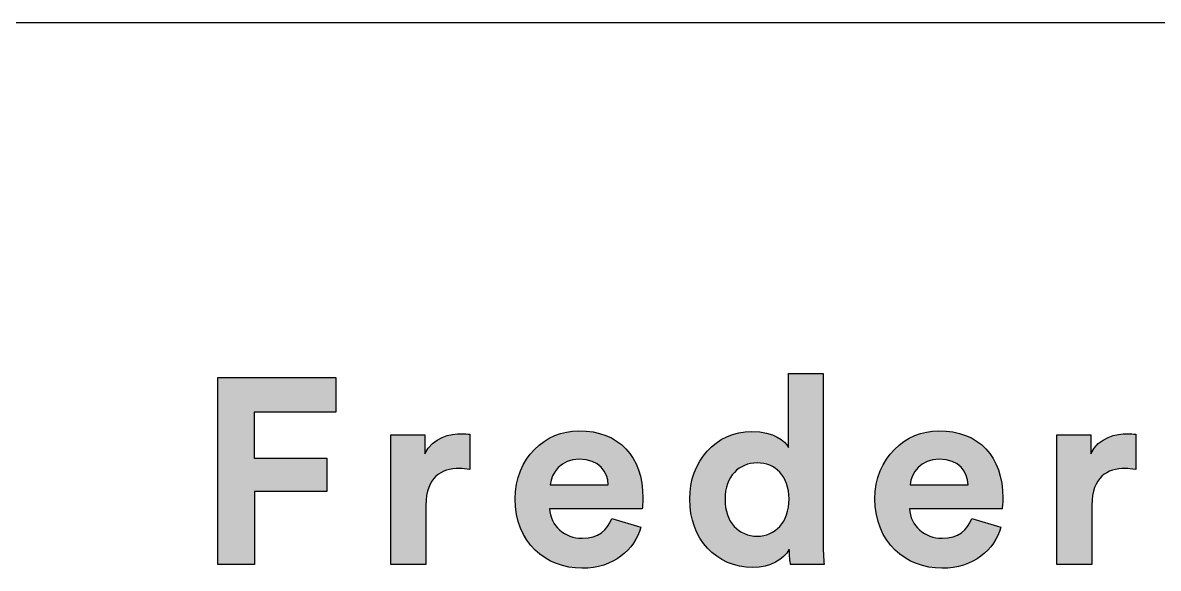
# Model space of a CAD drawing. Header units: millimetres. Extents: x 0 to 2575, y 0 to 3642.
# Drawn here: x 2131 to 2355.5, y 243.6 to 351.4 of the extents above; entities that cross this region are included whole.
import ezdxf

# ---------------------------------------------------------------- set-up
doc = ezdxf.new("R2010")
doc.units = ezdxf.units.MM
doc.layers.add('4513 Delphi Corner module 85 x 85 cm', color=7, linetype='Continuous', true_color=0x000000)

msp = doc.modelspace()

# ---------------------------------------------------------------- hatches: boundary and pattern name
at = {"layer": '4513 Delphi Corner module 85 x 85 cm'}
for points in [[(2169.58, 244.35), (2169.58, 281.28), (2192.92, 281.28), (2192.92, 274.45), (2176.77, 274.45), (2176.77, 265.34), (2191.15, 265.34), (2191.15, 258.72), (2176.82, 258.72), (2176.82, 244.35)], [(2219.43, 263.1), (2219.15, 263.15), (2218.87, 263.2), (2218.6, 263.23), (2218.33, 263.26), (2218.08, 263.28), (2217.83, 263.3), (2217.59, 263.31), (2217.35, 263.31), (2217.02, 263.3), (2216.69, 263.29), (2216.37, 263.26), (2216.21, 263.24), (2216.05, 263.22), (2215.89, 263.2), (2215.73, 263.17), (2215.58, 263.15), (2215.43, 263.11), (2215.27, 263.08), (2215.12, 263.04), (2214.97, 263), (2214.82, 262.95), (2214.68, 262.9), (2214.53, 262.85), (2214.39, 262.8), (2214.25, 262.74), (2214.11, 262.68), (2213.97, 262.61), (2213.83, 262.55), (2213.7, 262.47), (2213.57, 262.4), (2213.44, 262.32), (2213.31, 262.23), (2213.19, 262.15), (2213.07, 262.06), (2212.95, 261.96), (2212.83, 261.86), (2212.72, 261.76), (2212.6, 261.65), (2212.49, 261.54), (2212.39, 261.42), (2212.28, 261.31), (2212.18, 261.18), (2212.08, 261.05), (2211.99, 260.92), (2211.9, 260.78), (2211.81, 260.64), (2211.72, 260.5), (2211.64, 260.35), (2211.56, 260.19), (2211.48, 260.03), (2211.41, 259.87), (2211.34, 259.7), (2211.27, 259.53), (2211.21, 259.35), (2211.15, 259.17), (2211.1, 258.98), (2211.04, 258.79), (2211, 258.59), (2210.95, 258.39), (2210.91, 258.18), (2210.88, 257.96), (2210.84, 257.75), (2210.82, 257.52), (2210.79, 257.29), (2210.77, 257.06), (2210.76, 256.82), (2210.75, 256.57), (2210.74, 256.32), (2210.74, 256.07), (2210.74, 244.35), (2203.81, 244.35), (2203.81, 269.97), (2210.53, 269.97), (2210.53, 266.17), (2210.6, 266.33), (2210.68, 266.48), (2210.76, 266.63), (2210.84, 266.77), (2210.93, 266.92), (2211.02, 267.05), (2211.11, 267.19), (2211.2, 267.32), (2211.29, 267.44), (2211.39, 267.56), (2211.49, 267.68), (2211.59, 267.8), (2211.7, 267.91), (2211.8, 268.02), (2211.91, 268.13), (2212.02, 268.23), (2212.13, 268.33), (2212.24, 268.42), (2212.35, 268.51), (2212.47, 268.6), (2212.59, 268.69), (2212.7, 268.77), (2212.82, 268.85), (2212.94, 268.93), (2213.07, 269), (2213.19, 269.07), (2213.31, 269.14), (2213.44, 269.21), (2213.56, 269.27), (2213.69, 269.33), (2213.81, 269.39), (2213.94, 269.45), (2214.19, 269.55), (2214.45, 269.64), (2214.71, 269.73), (2214.96, 269.81), (2215.22, 269.87), (2215.47, 269.93), (2215.73, 269.99), (2215.98, 270.03), (2216.22, 270.07), (2216.47, 270.1), (2216.71, 270.13), (2216.94, 270.15), (2217.17, 270.16), (2217.39, 270.17), (2217.61, 270.18), (2217.82, 270.18), (2218.03, 270.18), (2218.24, 270.17), (2218.65, 270.15), (2219.43, 270.08)], [(2351.07, 263.1), (2350.78, 263.15), (2350.51, 263.2), (2350.24, 263.23), (2349.97, 263.26), (2349.72, 263.28), (2349.47, 263.3), (2349.23, 263.31), (2348.99, 263.31), (2348.66, 263.3), (2348.33, 263.29), (2348.01, 263.26), (2347.85, 263.24), (2347.69, 263.22), (2347.53, 263.2), (2347.37, 263.17), (2347.22, 263.15), (2347.06, 263.11), (2346.91, 263.08), (2346.76, 263.04), (2346.61, 263), (2346.46, 262.95), (2346.32, 262.9), (2346.17, 262.85), (2346.03, 262.8), (2345.89, 262.74), (2345.75, 262.68), (2345.61, 262.61), (2345.47, 262.55), (2345.34, 262.47), (2345.21, 262.4), (2345.08, 262.32), (2344.95, 262.23), (2344.83, 262.15), (2344.71, 262.06), (2344.59, 261.96), (2344.47, 261.86), (2344.35, 261.76), (2344.24, 261.65), (2344.13, 261.54), (2344.03, 261.42), (2343.92, 261.31), (2343.82, 261.18), (2343.72, 261.05), (2343.63, 260.92), (2343.53, 260.78), (2343.45, 260.64), (2343.36, 260.5), (2343.28, 260.35), (2343.2, 260.19), (2343.12, 260.03), (2343.05, 259.87), (2342.98, 259.7), (2342.91, 259.53), (2342.85, 259.35), (2342.79, 259.17), (2342.73, 258.98), (2342.68, 258.79), (2342.63, 258.59), (2342.59, 258.39), (2342.55, 258.18), (2342.51, 257.96), (2342.48, 257.75), (2342.45, 257.52), (2342.43, 257.29), (2342.41, 257.06), (2342.4, 256.82), (2342.38, 256.57), (2342.38, 256.32), (2342.38, 256.07), (2342.38, 244.35), (2335.45, 244.35), (2335.45, 269.97), (2342.17, 269.97), (2342.17, 266.17), (2342.24, 266.33), (2342.32, 266.48), (2342.4, 266.63), (2342.48, 266.77), (2342.57, 266.92), (2342.66, 267.05), (2342.75, 267.19), (2342.84, 267.32), (2342.93, 267.44), (2343.03, 267.56), (2343.13, 267.68), (2343.23, 267.8), (2343.34, 267.91), (2343.44, 268.02), (2343.55, 268.13), (2343.66, 268.23), (2343.77, 268.33), (2343.88, 268.42), (2343.99, 268.51), (2344.11, 268.6), (2344.23, 268.69), (2344.34, 268.77), (2344.46, 268.85), (2344.58, 268.93), (2344.7, 269), (2344.83, 269.07), (2344.95, 269.14), (2345.07, 269.21), (2345.2, 269.27), (2345.33, 269.33), (2345.45, 269.39), (2345.58, 269.45), (2345.83, 269.55), (2346.09, 269.64), (2346.35, 269.73), (2346.6, 269.81), (2346.86, 269.87), (2347.11, 269.93), (2347.37, 269.99), (2347.62, 270.03), (2347.86, 270.07), (2348.11, 270.1), (2348.35, 270.13), (2348.58, 270.15), (2348.81, 270.16), (2349.03, 270.17), (2349.25, 270.18), (2349.46, 270.18), (2349.67, 270.18), (2349.88, 270.17), (2350.29, 270.15), (2351.07, 270.08)]]:
    msp.add_hatch(color=256, dxfattribs=at).paths.add_polyline_path(points, flags=0)
h = msp.add_hatch(color=256, dxfattribs=at)
h.paths.add_polyline_path([(2289.24, 248.98), (2289.26, 247.68), (2289.3, 246.41), (2289.37, 245.27), (2289.45, 244.35), (2282.83, 244.35), (2282.79, 244.58), (2282.75, 244.86), (2282.7, 245.2), (2282.66, 245.58), (2282.63, 245.99), (2282.6, 246.42), (2282.58, 246.87), (2282.57, 247.32), (2282.52, 247.22), (2282.46, 247.13), (2282.4, 247.04), (2282.34, 246.94), (2282.28, 246.85), (2282.21, 246.76), (2282.14, 246.67), (2282.07, 246.58), (2282, 246.49), (2281.93, 246.4), (2281.85, 246.32), (2281.78, 246.23), (2281.7, 246.15), (2281.62, 246.06), (2281.53, 245.98), (2281.45, 245.9), (2281.36, 245.82), (2281.27, 245.74), (2281.09, 245.58), (2280.9, 245.43), (2280.7, 245.29), (2280.49, 245.15), (2280.28, 245.01), (2280.06, 244.88), (2279.84, 244.76), (2279.6, 244.64), (2279.36, 244.53), (2279.12, 244.42), (2278.87, 244.33), (2278.61, 244.23), (2278.34, 244.15), (2278.07, 244.07), (2277.79, 244), (2277.51, 243.94), (2277.22, 243.88), (2276.93, 243.83), (2276.63, 243.8), (2276.33, 243.76), (2276.02, 243.74), (2275.7, 243.73), (2275.38, 243.72), (2275.04, 243.73), (2274.7, 243.74), (2274.37, 243.76), (2274.04, 243.79), (2273.71, 243.83), (2273.39, 243.87), (2273.07, 243.92), (2272.75, 243.99), (2272.44, 244.05), (2272.13, 244.13), (2271.82, 244.21), (2271.52, 244.3), (2271.22, 244.4), (2270.93, 244.51), (2270.64, 244.62), (2270.35, 244.74), (2270.07, 244.87), (2269.79, 245), (2269.52, 245.14), (2269.25, 245.29), (2268.99, 245.44), (2268.73, 245.6), (2268.47, 245.77), (2268.22, 245.95), (2267.98, 246.13), (2267.74, 246.31), (2267.5, 246.51), (2267.27, 246.7), (2267.04, 246.91), (2266.82, 247.12), (2266.61, 247.34), (2266.4, 247.56), (2266.19, 247.79), (2265.99, 248.02), (2265.8, 248.26), (2265.61, 248.5), (2265.43, 248.75), (2265.25, 249.01), (2265.08, 249.27), (2264.91, 249.53), (2264.75, 249.81), (2264.6, 250.08), (2264.45, 250.36), (2264.31, 250.65), (2264.18, 250.94), (2264.05, 251.23), (2263.93, 251.53), (2263.81, 251.83), (2263.7, 252.14), (2263.6, 252.45), (2263.5, 252.77), (2263.41, 253.09), (2263.33, 253.41), (2263.25, 253.74), (2263.18, 254.07), (2263.12, 254.41), (2263.06, 254.75), (2263.02, 255.09), (2262.98, 255.43), (2262.94, 255.78), (2262.92, 256.14), (2262.9, 256.49), (2262.89, 256.85), (2262.88, 257.21), (2262.89, 257.56), (2262.9, 257.91), (2262.91, 258.26), (2262.94, 258.6), (2262.97, 258.94), (2263.01, 259.28), (2263.06, 259.61), (2263.11, 259.94), (2263.17, 260.27), (2263.24, 260.59), (2263.32, 260.92), (2263.4, 261.23), (2263.48, 261.55), (2263.58, 261.86), (2263.68, 262.17), (2263.78, 262.47), (2263.9, 262.77), (2264.02, 263.06), (2264.14, 263.35), (2264.27, 263.64), (2264.41, 263.92), (2264.56, 264.2), (2264.71, 264.48), (2264.86, 264.75), (2265.02, 265.01), (2265.19, 265.27), (2265.36, 265.52), (2265.54, 265.77), (2265.73, 266.02), (2265.92, 266.26), (2266.11, 266.49), (2266.31, 266.72), (2266.52, 266.94), (2266.73, 267.16), (2266.95, 267.37), (2267.17, 267.58), (2267.39, 267.78), (2267.63, 267.97), (2267.86, 268.16), (2268.1, 268.34), (2268.35, 268.52), (2268.6, 268.69), (2268.86, 268.85), (2269.12, 269.01), (2269.38, 269.15), (2269.65, 269.3), (2269.92, 269.43), (2270.2, 269.56), (2270.48, 269.68), (2270.77, 269.8), (2271.06, 269.91), (2271.35, 270.01), (2271.65, 270.1), (2271.95, 270.18), (2272.26, 270.26), (2272.57, 270.33), (2272.88, 270.39), (2273.2, 270.45), (2273.52, 270.49), (2273.84, 270.53), (2274.17, 270.56), (2274.5, 270.58), (2274.84, 270.59), (2275.17, 270.6), (2275.58, 270.59), (2275.98, 270.58), (2276.36, 270.55), (2276.73, 270.52), (2277.08, 270.47), (2277.42, 270.42), (2277.75, 270.36), (2278.07, 270.29), (2278.38, 270.22), (2278.67, 270.13), (2278.95, 270.05), (2279.22, 269.95), (2279.48, 269.85), (2279.72, 269.74), (2279.96, 269.63), (2280.18, 269.52), (2280.29, 269.46), (2280.39, 269.4), (2280.5, 269.34), (2280.6, 269.28), (2280.69, 269.21), (2280.79, 269.15), (2280.88, 269.09), (2280.97, 269.02), (2281.06, 268.96), (2281.14, 268.89), (2281.22, 268.83), (2281.3, 268.76), (2281.38, 268.69), (2281.46, 268.62), (2281.53, 268.56), (2281.6, 268.49), (2281.67, 268.42), (2281.73, 268.35), (2281.79, 268.29), (2281.86, 268.22), (2281.91, 268.15), (2281.97, 268.08), (2282.02, 268.01), (2282.08, 267.95), (2282.13, 267.88), (2282.17, 267.81), (2282.22, 267.75), (2282.26, 267.68), (2282.3, 267.62), (2282.34, 267.55), (2282.38, 267.49), (2282.41, 267.42), (2282.41, 282.06), (2289.24, 282.06)], flags=0)
h.paths.add_polyline_path([(2276.22, 249.92), (2276.05, 249.92), (2275.88, 249.93), (2275.71, 249.94), (2275.54, 249.95), (2275.38, 249.97), (2275.22, 249.99), (2275.06, 250.02), (2274.9, 250.05), (2274.74, 250.08), (2274.58, 250.12), (2274.43, 250.16), (2274.28, 250.2), (2274.13, 250.25), (2273.98, 250.3), (2273.83, 250.36), (2273.69, 250.42), (2273.54, 250.48), (2273.4, 250.55), (2273.26, 250.62), (2273.13, 250.69), (2272.99, 250.77), (2272.86, 250.85), (2272.73, 250.93), (2272.6, 251.02), (2272.48, 251.11), (2272.36, 251.21), (2272.24, 251.3), (2272.12, 251.41), (2272, 251.51), (2271.89, 251.62), (2271.78, 251.73), (2271.67, 251.85), (2271.57, 251.97), (2271.47, 252.09), (2271.37, 252.22), (2271.27, 252.34), (2271.18, 252.48), (2271.08, 252.61), (2271, 252.75), (2270.91, 252.89), (2270.83, 253.04), (2270.75, 253.19), (2270.67, 253.34), (2270.6, 253.49), (2270.53, 253.65), (2270.47, 253.81), (2270.4, 253.97), (2270.34, 254.14), (2270.29, 254.31), (2270.23, 254.48), (2270.18, 254.66), (2270.14, 254.84), (2270.09, 255.02), (2270.05, 255.21), (2270.02, 255.39), (2269.99, 255.58), (2269.96, 255.78), (2269.93, 255.97), (2269.91, 256.17), (2269.89, 256.38), (2269.88, 256.58), (2269.87, 256.79), (2269.86, 257), (2269.86, 257.21), (2269.86, 257.43), (2269.87, 257.64), (2269.88, 257.85), (2269.9, 258.05), (2269.91, 258.25), (2269.94, 258.45), (2269.96, 258.65), (2269.99, 258.84), (2270.02, 259.03), (2270.06, 259.22), (2270.1, 259.4), (2270.15, 259.58), (2270.19, 259.76), (2270.24, 259.93), (2270.3, 260.1), (2270.36, 260.27), (2270.42, 260.44), (2270.48, 260.6), (2270.55, 260.76), (2270.62, 260.91), (2270.7, 261.06), (2270.77, 261.21), (2270.86, 261.36), (2270.94, 261.5), (2271.03, 261.64), (2271.12, 261.78), (2271.21, 261.91), (2271.3, 262.04), (2271.4, 262.17), (2271.5, 262.29), (2271.61, 262.41), (2271.71, 262.53), (2271.82, 262.64), (2271.93, 262.75), (2272.04, 262.86), (2272.16, 262.96), (2272.28, 263.06), (2272.4, 263.15), (2272.52, 263.25), (2272.65, 263.34), (2272.78, 263.42), (2272.91, 263.5), (2273.04, 263.58), (2273.17, 263.66), (2273.31, 263.73), (2273.45, 263.8), (2273.59, 263.86), (2273.73, 263.92), (2273.87, 263.98), (2274.02, 264.03), (2274.17, 264.08), (2274.31, 264.13), (2274.47, 264.17), (2274.62, 264.21), (2274.77, 264.25), (2274.93, 264.28), (2275.08, 264.31), (2275.24, 264.33), (2275.4, 264.35), (2275.56, 264.37), (2275.72, 264.38), (2275.89, 264.39), (2276.05, 264.4), (2276.22, 264.4), (2276.38, 264.4), (2276.55, 264.39), (2276.71, 264.39), (2276.87, 264.37), (2277.03, 264.36), (2277.19, 264.34), (2277.35, 264.31), (2277.5, 264.28), (2277.66, 264.25), (2277.81, 264.22), (2277.96, 264.18), (2278.11, 264.14), (2278.26, 264.09), (2278.41, 264.04), (2278.55, 263.99), (2278.7, 263.93), (2278.84, 263.87), (2278.98, 263.81), (2279.11, 263.74), (2279.25, 263.67), (2279.38, 263.6), (2279.51, 263.52), (2279.64, 263.44), (2279.77, 263.35), (2279.89, 263.26), (2280.01, 263.17), (2280.13, 263.08), (2280.25, 262.98), (2280.37, 262.88), (2280.48, 262.77), (2280.59, 262.66), (2280.7, 262.55), (2280.8, 262.44), (2280.9, 262.32), (2281, 262.2), (2281.1, 262.07), (2281.19, 261.94), (2281.28, 261.81), (2281.37, 261.68), (2281.46, 261.54), (2281.54, 261.4), (2281.62, 261.25), (2281.7, 261.1), (2281.77, 260.95), (2281.84, 260.8), (2281.91, 260.64), (2281.97, 260.48), (2282.03, 260.31), (2282.09, 260.15), (2282.14, 259.98), (2282.19, 259.8), (2282.24, 259.63), (2282.28, 259.45), (2282.32, 259.26), (2282.36, 259.08), (2282.39, 258.89), (2282.42, 258.7), (2282.45, 258.5), (2282.47, 258.3), (2282.49, 258.1), (2282.5, 257.9), (2282.51, 257.69), (2282.52, 257.48), (2282.52, 257.27), (2282.52, 257.05), (2282.51, 256.84), (2282.5, 256.63), (2282.49, 256.42), (2282.47, 256.21), (2282.45, 256.01), (2282.42, 255.81), (2282.39, 255.62), (2282.36, 255.43), (2282.32, 255.24), (2282.28, 255.05), (2282.24, 254.87), (2282.19, 254.69), (2282.14, 254.51), (2282.09, 254.33), (2282.03, 254.16), (2281.97, 253.99), (2281.91, 253.83), (2281.84, 253.67), (2281.77, 253.51), (2281.7, 253.35), (2281.62, 253.2), (2281.54, 253.05), (2281.46, 252.9), (2281.37, 252.76), (2281.28, 252.62), (2281.19, 252.49), (2281.1, 252.35), (2281, 252.22), (2280.9, 252.1), (2280.8, 251.97), (2280.7, 251.86), (2280.59, 251.74), (2280.48, 251.63), (2280.37, 251.52), (2280.25, 251.41), (2280.13, 251.31), (2280.01, 251.21), (2279.89, 251.11), (2279.77, 251.02), (2279.64, 250.93), (2279.51, 250.85), (2279.38, 250.77), (2279.25, 250.69), (2279.11, 250.62), (2278.98, 250.55), (2278.84, 250.48), (2278.7, 250.42), (2278.55, 250.36), (2278.41, 250.3), (2278.26, 250.25), (2278.11, 250.2), (2277.96, 250.16), (2277.81, 250.12), (2277.66, 250.08), (2277.5, 250.05), (2277.35, 250.02), (2277.19, 249.99), (2277.03, 249.97), (2276.87, 249.95), (2276.71, 249.94), (2276.55, 249.93), (2276.38, 249.92)], flags=0)
h = msp.add_hatch(color=256, dxfattribs=at)
h.paths.add_polyline_path([(2253.24, 251.69), (2253.18, 251.49), (2253.11, 251.28), (2253.04, 251.07), (2252.97, 250.87), (2252.89, 250.67), (2252.8, 250.47), (2252.72, 250.27), (2252.62, 250.07), (2252.53, 249.88), (2252.43, 249.68), (2252.33, 249.49), (2252.22, 249.3), (2252.11, 249.11), (2252, 248.92), (2251.88, 248.74), (2251.76, 248.56), (2251.63, 248.37), (2251.5, 248.2), (2251.37, 248.02), (2251.23, 247.85), (2251.09, 247.67), (2250.94, 247.51), (2250.79, 247.34), (2250.64, 247.18), (2250.48, 247.02), (2250.32, 246.86), (2250.16, 246.7), (2249.99, 246.55), (2249.82, 246.4), (2249.64, 246.25), (2249.47, 246.11), (2249.28, 245.97), (2249.1, 245.83), (2248.91, 245.7), (2248.71, 245.57), (2248.52, 245.44), (2248.32, 245.32), (2248.11, 245.2), (2247.9, 245.08), (2247.69, 244.97), (2247.48, 244.86), (2247.26, 244.76), (2247.04, 244.66), (2246.81, 244.56), (2246.58, 244.47), (2246.35, 244.38), (2246.11, 244.29), (2245.87, 244.21), (2245.63, 244.14), (2245.38, 244.07), (2245.13, 244), (2244.88, 243.94), (2244.62, 243.88), (2244.36, 243.83), (2244.1, 243.78), (2243.83, 243.74), (2243.56, 243.7), (2243.29, 243.66), (2243.01, 243.63), (2242.73, 243.61), (2242.45, 243.59), (2242.16, 243.58), (2241.87, 243.57), (2241.57, 243.57), (2241.25, 243.57), (2240.92, 243.58), (2240.59, 243.6), (2240.27, 243.63), (2239.94, 243.66), (2239.62, 243.7), (2239.3, 243.75), (2238.99, 243.8), (2238.67, 243.86), (2238.36, 243.93), (2238.05, 244.01), (2237.74, 244.09), (2237.44, 244.18), (2237.14, 244.28), (2236.84, 244.38), (2236.54, 244.49), (2236.25, 244.61), (2235.96, 244.73), (2235.67, 244.87), (2235.39, 245), (2235.11, 245.15), (2234.84, 245.3), (2234.57, 245.46), (2234.3, 245.62), (2234.04, 245.79), (2233.78, 245.97), (2233.52, 246.16), (2233.27, 246.35), (2233.03, 246.54), (2232.79, 246.75), (2232.55, 246.96), (2232.32, 247.17), (2232.1, 247.4), (2231.88, 247.63), (2231.66, 247.86), (2231.46, 248.1), (2231.25, 248.35), (2231.05, 248.61), (2230.86, 248.87), (2230.68, 249.13), (2230.5, 249.4), (2230.32, 249.68), (2230.16, 249.97), (2230, 250.26), (2229.84, 250.55), (2229.7, 250.86), (2229.56, 251.16), (2229.42, 251.48), (2229.3, 251.8), (2229.18, 252.12), (2229.07, 252.45), (2228.96, 252.79), (2228.87, 253.13), (2228.78, 253.48), (2228.7, 253.84), (2228.63, 254.19), (2228.56, 254.56), (2228.5, 254.93), (2228.46, 255.31), (2228.42, 255.69), (2228.39, 256.07), (2228.36, 256.47), (2228.35, 256.86), (2228.35, 257.27), (2228.35, 257.65), (2228.36, 258.02), (2228.38, 258.4), (2228.41, 258.76), (2228.45, 259.13), (2228.5, 259.49), (2228.55, 259.84), (2228.62, 260.19), (2228.69, 260.54), (2228.77, 260.88), (2228.85, 261.22), (2228.95, 261.55), (2229.05, 261.87), (2229.15, 262.19), (2229.27, 262.51), (2229.39, 262.82), (2229.52, 263.13), (2229.66, 263.43), (2229.8, 263.73), (2229.95, 264.02), (2230.1, 264.3), (2230.26, 264.58), (2230.43, 264.86), (2230.6, 265.13), (2230.78, 265.39), (2230.97, 265.65), (2231.16, 265.9), (2231.35, 266.15), (2231.55, 266.39), (2231.76, 266.62), (2231.97, 266.85), (2232.19, 267.08), (2232.41, 267.29), (2232.63, 267.51), (2232.86, 267.71), (2233.1, 267.91), (2233.34, 268.1), (2233.58, 268.29), (2233.83, 268.47), (2234.08, 268.64), (2234.33, 268.81), (2234.59, 268.97), (2234.85, 269.13), (2235.12, 269.27), (2235.39, 269.41), (2235.66, 269.55), (2235.93, 269.68), (2236.21, 269.8), (2236.49, 269.91), (2236.78, 270.02), (2237.06, 270.12), (2237.35, 270.21), (2237.64, 270.3), (2237.93, 270.38), (2238.23, 270.45), (2238.52, 270.51), (2238.82, 270.57), (2239.12, 270.62), (2239.42, 270.66), (2239.73, 270.69), (2240.03, 270.72), (2240.34, 270.74), (2240.64, 270.75), (2240.95, 270.76), (2241.32, 270.75), (2241.68, 270.74), (2242.04, 270.72), (2242.4, 270.7), (2242.75, 270.66), (2243.09, 270.62), (2243.43, 270.58), (2243.77, 270.52), (2244.1, 270.46), (2244.42, 270.39), (2244.74, 270.32), (2245.06, 270.23), (2245.37, 270.15), (2245.67, 270.05), (2245.97, 269.95), (2246.27, 269.84), (2246.56, 269.72), (2246.84, 269.6), (2247.12, 269.47), (2247.39, 269.33), (2247.66, 269.19), (2247.92, 269.04), (2248.18, 268.88), (2248.43, 268.72), (2248.68, 268.55), (2248.92, 268.38), (2249.16, 268.2), (2249.39, 268.01), (2249.61, 267.82), (2249.83, 267.62), (2250.04, 267.41), (2250.25, 267.2), (2250.45, 266.98), (2250.64, 266.76), (2250.83, 266.53), (2251.02, 266.29), (2251.19, 266.05), (2251.36, 265.8), (2251.53, 265.55), (2251.69, 265.29), (2251.84, 265.03), (2251.99, 264.76), (2252.13, 264.48), (2252.27, 264.2), (2252.39, 263.91), (2252.52, 263.62), (2252.63, 263.32), (2252.74, 263.02), (2252.85, 262.71), (2252.94, 262.4), (2253.03, 262.08), (2253.12, 261.76), (2253.19, 261.43), (2253.27, 261.09), (2253.33, 260.75), (2253.39, 260.41), (2253.44, 260.06), (2253.48, 259.7), (2253.52, 259.34), (2253.55, 258.98), (2253.58, 258.61), (2253.59, 258.24), (2253.6, 257.86), (2253.61, 257.47), (2253.6, 257.1), (2253.59, 256.74), (2253.55, 256.07), (2253.5, 255.37), (2253.5, 255.34), (2253.5, 255.34), (2235.17, 255.34), (2235.18, 255.18), (2235.19, 255.02), (2235.21, 254.87), (2235.23, 254.71), (2235.25, 254.56), (2235.28, 254.41), (2235.31, 254.26), (2235.35, 254.12), (2235.39, 253.97), (2235.43, 253.83), (2235.48, 253.68), (2235.53, 253.54), (2235.58, 253.4), (2235.64, 253.27), (2235.7, 253.13), (2235.76, 253), (2235.83, 252.87), (2235.9, 252.74), (2235.97, 252.61), (2236.04, 252.48), (2236.12, 252.36), (2236.2, 252.24), (2236.29, 252.12), (2236.37, 252), (2236.46, 251.89), (2236.56, 251.78), (2236.65, 251.67), (2236.75, 251.56), (2236.85, 251.45), (2236.95, 251.35), (2237.06, 251.25), (2237.17, 251.15), (2237.28, 251.06), (2237.39, 250.96), (2237.51, 250.87), (2237.62, 250.78), (2237.74, 250.7), (2237.86, 250.62), (2237.99, 250.54), (2238.11, 250.46), (2238.24, 250.38), (2238.37, 250.31), (2238.5, 250.24), (2238.64, 250.18), (2238.77, 250.11), (2238.91, 250.05), (2239.05, 249.99), (2239.19, 249.94), (2239.33, 249.89), (2239.48, 249.84), (2239.62, 249.79), (2239.77, 249.75), (2239.92, 249.71), (2240.07, 249.68), (2240.22, 249.65), (2240.37, 249.62), (2240.52, 249.59), (2240.68, 249.57), (2240.83, 249.55), (2240.99, 249.53), (2241.15, 249.52), (2241.31, 249.51), (2241.47, 249.51), (2241.63, 249.5), (2241.93, 249.51), (2242.22, 249.52), (2242.5, 249.55), (2242.64, 249.56), (2242.77, 249.58), (2242.9, 249.6), (2243.04, 249.62), (2243.17, 249.64), (2243.29, 249.67), (2243.42, 249.7), (2243.54, 249.73), (2243.66, 249.76), (2243.78, 249.79), (2243.9, 249.83), (2244.02, 249.87), (2244.13, 249.91), (2244.24, 249.95), (2244.35, 249.99), (2244.46, 250.04), (2244.57, 250.09), (2244.67, 250.14), (2244.78, 250.19), (2244.88, 250.24), (2244.97, 250.3), (2245.07, 250.35), (2245.17, 250.41), (2245.26, 250.47), (2245.35, 250.53), (2245.44, 250.6), (2245.53, 250.66), (2245.62, 250.73), (2245.7, 250.8), (2245.79, 250.87), (2245.87, 250.94), (2245.95, 251.02), (2246.02, 251.09), (2246.1, 251.17), (2246.17, 251.25), (2246.25, 251.33), (2246.32, 251.41), (2246.39, 251.49), (2246.46, 251.57), (2246.52, 251.66), (2246.59, 251.75), (2246.65, 251.83), (2246.71, 251.92), (2246.77, 252.01), (2246.83, 252.11), (2246.89, 252.2), (2247, 252.39), (2247.1, 252.59), (2247.2, 252.79), (2247.29, 252.99), (2247.38, 253.2), (2247.46, 253.41)], flags=0)
h.paths.add_polyline_path([(2246.78, 260.08), (2235.32, 260.08), (2235.33, 260.19), (2235.34, 260.3), (2235.36, 260.41), (2235.37, 260.52), (2235.39, 260.63), (2235.42, 260.75), (2235.44, 260.86), (2235.47, 260.97), (2235.5, 261.08), (2235.53, 261.19), (2235.57, 261.3), (2235.6, 261.42), (2235.64, 261.53), (2235.69, 261.64), (2235.73, 261.75), (2235.78, 261.86), (2235.83, 261.97), (2235.88, 262.07), (2235.94, 262.18), (2236, 262.29), (2236.06, 262.39), (2236.12, 262.5), (2236.19, 262.6), (2236.26, 262.71), (2236.33, 262.81), (2236.4, 262.91), (2236.48, 263.01), (2236.56, 263.11), (2236.64, 263.2), (2236.72, 263.3), (2236.81, 263.39), (2236.9, 263.48), (2236.99, 263.57), (2237.09, 263.66), (2237.18, 263.75), (2237.28, 263.83), (2237.38, 263.92), (2237.49, 264), (2237.59, 264.07), (2237.7, 264.15), (2237.81, 264.22), (2237.93, 264.3), (2238.05, 264.36), (2238.16, 264.43), (2238.29, 264.49), (2238.41, 264.56), (2238.54, 264.61), (2238.66, 264.67), (2238.8, 264.72), (2238.93, 264.77), (2239.07, 264.82), (2239.2, 264.87), (2239.34, 264.91), (2239.49, 264.94), (2239.63, 264.98), (2239.78, 265.01), (2239.93, 265.04), (2240.09, 265.06), (2240.24, 265.08), (2240.4, 265.1), (2240.56, 265.11), (2240.72, 265.12), (2240.89, 265.13), (2241.05, 265.13), (2241.24, 265.13), (2241.42, 265.12), (2241.6, 265.11), (2241.77, 265.1), (2241.94, 265.09), (2242.11, 265.07), (2242.27, 265.04), (2242.43, 265.02), (2242.59, 264.99), (2242.74, 264.96), (2242.9, 264.92), (2243.04, 264.88), (2243.19, 264.84), (2243.33, 264.8), (2243.47, 264.75), (2243.6, 264.7), (2243.74, 264.65), (2243.87, 264.59), (2243.99, 264.53), (2244.12, 264.47), (2244.24, 264.41), (2244.35, 264.34), (2244.47, 264.28), (2244.58, 264.21), (2244.69, 264.13), (2244.79, 264.06), (2244.89, 263.98), (2244.99, 263.9), (2245.09, 263.82), (2245.18, 263.73), (2245.28, 263.65), (2245.36, 263.56), (2245.45, 263.47), (2245.53, 263.38), (2245.61, 263.29), (2245.69, 263.19), (2245.76, 263.1), (2245.83, 263), (2245.9, 262.9), (2245.97, 262.8), (2246.03, 262.7), (2246.09, 262.59), (2246.15, 262.49), (2246.21, 262.38), (2246.26, 262.27), (2246.31, 262.17), (2246.36, 262.06), (2246.4, 261.94), (2246.44, 261.83), (2246.48, 261.72), (2246.52, 261.61), (2246.56, 261.49), (2246.59, 261.38), (2246.62, 261.26), (2246.64, 261.15), (2246.67, 261.03), (2246.69, 260.91), (2246.71, 260.79), (2246.73, 260.68), (2246.75, 260.56), (2246.76, 260.44), (2246.77, 260.32), (2246.78, 260.2)], flags=0)
h = msp.add_hatch(color=256, dxfattribs=at)
h.paths.add_polyline_path([(2253.24, 251.69), (2253.18, 251.49), (2253.11, 251.28), (2253.04, 251.07), (2252.97, 250.87), (2252.89, 250.67), (2252.8, 250.47), (2252.72, 250.27), (2252.62, 250.07), (2252.53, 249.88), (2252.43, 249.68), (2252.33, 249.49), (2252.22, 249.3), (2252.11, 249.11), (2252, 248.92), (2251.88, 248.74), (2251.76, 248.56), (2251.63, 248.37), (2251.5, 248.2), (2251.37, 248.02), (2251.23, 247.85), (2251.09, 247.67), (2250.94, 247.51), (2250.79, 247.34), (2250.64, 247.18), (2250.48, 247.02), (2250.32, 246.86), (2250.16, 246.7), (2249.99, 246.55), (2249.82, 246.4), (2249.64, 246.25), (2249.47, 246.11), (2249.28, 245.97), (2249.1, 245.83), (2248.91, 245.7), (2248.71, 245.57), (2248.52, 245.44), (2248.32, 245.32), (2248.11, 245.2), (2247.9, 245.08), (2247.69, 244.97), (2247.48, 244.86), (2247.26, 244.76), (2247.04, 244.66), (2246.81, 244.56), (2246.58, 244.47), (2246.35, 244.38), (2246.11, 244.29), (2245.87, 244.21), (2245.63, 244.14), (2245.38, 244.07), (2245.13, 244), (2244.88, 243.94), (2244.62, 243.88), (2244.36, 243.83), (2244.1, 243.78), (2243.83, 243.74), (2243.56, 243.7), (2243.29, 243.66), (2243.01, 243.63), (2242.73, 243.61), (2242.45, 243.59), (2242.16, 243.58), (2241.87, 243.57), (2241.57, 243.57), (2241.25, 243.57), (2240.92, 243.58), (2240.59, 243.6), (2240.27, 243.63), (2239.94, 243.66), (2239.62, 243.7), (2239.3, 243.75), (2238.99, 243.8), (2238.67, 243.86), (2238.36, 243.93), (2238.05, 244.01), (2237.74, 244.09), (2237.44, 244.18), (2237.14, 244.28), (2236.84, 244.38), (2236.54, 244.49), (2236.25, 244.61), (2235.96, 244.73), (2235.67, 244.87), (2235.39, 245), (2235.11, 245.15), (2234.84, 245.3), (2234.57, 245.46), (2234.3, 245.62), (2234.04, 245.79), (2233.78, 245.97), (2233.52, 246.16), (2233.27, 246.35), (2233.03, 246.54), (2232.79, 246.75), (2232.55, 246.96), (2232.32, 247.17), (2232.1, 247.4), (2231.88, 247.63), (2231.66, 247.86), (2231.46, 248.1), (2231.25, 248.35), (2231.05, 248.61), (2230.86, 248.87), (2230.68, 249.13), (2230.5, 249.4), (2230.32, 249.68), (2230.16, 249.97), (2230, 250.26), (2229.84, 250.55), (2229.7, 250.86), (2229.56, 251.16), (2229.42, 251.48), (2229.3, 251.8), (2229.18, 252.12), (2229.07, 252.45), (2228.96, 252.79), (2228.87, 253.13), (2228.78, 253.48), (2228.7, 253.84), (2228.63, 254.19), (2228.56, 254.56), (2228.5, 254.93), (2228.46, 255.31), (2228.42, 255.69), (2228.39, 256.07), (2228.36, 256.47), (2228.35, 256.86), (2228.35, 257.27), (2228.35, 257.65), (2228.36, 258.02), (2228.38, 258.4), (2228.41, 258.76), (2228.45, 259.13), (2228.5, 259.49), (2228.55, 259.84), (2228.62, 260.19), (2228.69, 260.54), (2228.77, 260.88), (2228.85, 261.22), (2228.95, 261.55), (2229.05, 261.87), (2229.15, 262.19), (2229.27, 262.51), (2229.39, 262.82), (2229.52, 263.13), (2229.66, 263.43), (2229.8, 263.73), (2229.95, 264.02), (2230.1, 264.3), (2230.26, 264.58), (2230.43, 264.86), (2230.6, 265.13), (2230.78, 265.39), (2230.97, 265.65), (2231.16, 265.9), (2231.35, 266.15), (2231.55, 266.39), (2231.76, 266.62), (2231.97, 266.85), (2232.19, 267.08), (2232.41, 267.29), (2232.63, 267.51), (2232.86, 267.71), (2233.1, 267.91), (2233.34, 268.1), (2233.58, 268.29), (2233.83, 268.47), (2234.08, 268.64), (2234.33, 268.81), (2234.59, 268.97), (2234.85, 269.13), (2235.12, 269.27), (2235.39, 269.41), (2235.66, 269.55), (2235.93, 269.68), (2236.21, 269.8), (2236.49, 269.91), (2236.78, 270.02), (2237.06, 270.12), (2237.35, 270.21), (2237.64, 270.3), (2237.93, 270.38), (2238.23, 270.45), (2238.52, 270.51), (2238.82, 270.57), (2239.12, 270.62), (2239.42, 270.66), (2239.73, 270.69), (2240.03, 270.72), (2240.34, 270.74), (2240.64, 270.75), (2240.95, 270.76), (2241.32, 270.75), (2241.68, 270.74), (2242.04, 270.72), (2242.4, 270.7), (2242.75, 270.66), (2243.09, 270.62), (2243.43, 270.58), (2243.77, 270.52), (2244.1, 270.46), (2244.42, 270.39), (2244.74, 270.32), (2245.06, 270.23), (2245.37, 270.15), (2245.67, 270.05), (2245.97, 269.95), (2246.27, 269.84), (2246.56, 269.72), (2246.84, 269.6), (2247.12, 269.47), (2247.39, 269.33), (2247.66, 269.19), (2247.92, 269.04), (2248.18, 268.88), (2248.43, 268.72), (2248.68, 268.55), (2248.92, 268.38), (2249.16, 268.2), (2249.39, 268.01), (2249.61, 267.82), (2249.83, 267.62), (2250.04, 267.41), (2250.25, 267.2), (2250.45, 266.98), (2250.64, 266.76), (2250.83, 266.53), (2251.02, 266.29), (2251.19, 266.05), (2251.36, 265.8), (2251.53, 265.55), (2251.69, 265.29), (2251.84, 265.03), (2251.99, 264.76), (2252.13, 264.48), (2252.27, 264.2), (2252.39, 263.91), (2252.52, 263.62), (2252.63, 263.32), (2252.74, 263.02), (2252.85, 262.71), (2252.94, 262.4), (2253.03, 262.08), (2253.12, 261.76), (2253.19, 261.43), (2253.27, 261.09), (2253.33, 260.75), (2253.39, 260.41), (2253.44, 260.06), (2253.48, 259.7), (2253.52, 259.34), (2253.55, 258.98), (2253.58, 258.61), (2253.59, 258.24), (2253.6, 257.86), (2253.61, 257.47), (2253.6, 257.1), (2253.59, 256.74), (2253.55, 256.07), (2253.5, 255.37), (2253.5, 255.34), (2253.5, 255.34), (2235.17, 255.34), (2235.18, 255.18), (2235.19, 255.02), (2235.21, 254.87), (2235.23, 254.71), (2235.25, 254.56), (2235.28, 254.41), (2235.31, 254.26), (2235.35, 254.12), (2235.39, 253.97), (2235.43, 253.83), (2235.48, 253.68), (2235.53, 253.54), (2235.58, 253.4), (2235.64, 253.27), (2235.7, 253.13), (2235.76, 253), (2235.83, 252.87), (2235.9, 252.74), (2235.97, 252.61), (2236.04, 252.48), (2236.12, 252.36), (2236.2, 252.24), (2236.29, 252.12), (2236.37, 252), (2236.46, 251.89), (2236.56, 251.78), (2236.65, 251.67), (2236.75, 251.56), (2236.85, 251.45), (2236.95, 251.35), (2237.06, 251.25), (2237.17, 251.15), (2237.28, 251.06), (2237.39, 250.96), (2237.51, 250.87), (2237.62, 250.78), (2237.74, 250.7), (2237.86, 250.62), (2237.99, 250.54), (2238.11, 250.46), (2238.24, 250.38), (2238.37, 250.31), (2238.5, 250.24), (2238.64, 250.18), (2238.77, 250.11), (2238.91, 250.05), (2239.05, 249.99), (2239.19, 249.94), (2239.33, 249.89), (2239.48, 249.84), (2239.62, 249.79), (2239.77, 249.75), (2239.92, 249.71), (2240.07, 249.68), (2240.22, 249.65), (2240.37, 249.62), (2240.52, 249.59), (2240.68, 249.57), (2240.83, 249.55), (2240.99, 249.53), (2241.15, 249.52), (2241.31, 249.51), (2241.47, 249.51), (2241.63, 249.5), (2241.93, 249.51), (2242.22, 249.52), (2242.5, 249.55), (2242.64, 249.56), (2242.77, 249.58), (2242.9, 249.6), (2243.04, 249.62), (2243.17, 249.64), (2243.29, 249.67), (2243.42, 249.7), (2243.54, 249.73), (2243.66, 249.76), (2243.78, 249.79), (2243.9, 249.83), (2244.02, 249.87), (2244.13, 249.91), (2244.24, 249.95), (2244.35, 249.99), (2244.46, 250.04), (2244.57, 250.09), (2244.67, 250.14), (2244.78, 250.19), (2244.88, 250.24), (2244.97, 250.3), (2245.07, 250.35), (2245.17, 250.41), (2245.26, 250.47), (2245.35, 250.53), (2245.44, 250.6), (2245.53, 250.66), (2245.62, 250.73), (2245.7, 250.8), (2245.79, 250.87), (2245.87, 250.94), (2245.95, 251.02), (2246.02, 251.09), (2246.1, 251.17), (2246.17, 251.25), (2246.25, 251.33), (2246.32, 251.41), (2246.39, 251.49), (2246.46, 251.57), (2246.52, 251.66), (2246.59, 251.75), (2246.65, 251.83), (2246.71, 251.92), (2246.77, 252.01), (2246.83, 252.11), (2246.89, 252.2), (2247, 252.39), (2247.1, 252.59), (2247.2, 252.79), (2247.29, 252.99), (2247.38, 253.2), (2247.46, 253.41)], flags=0)
h.paths.add_polyline_path([(2246.78, 260.08), (2235.32, 260.08), (2235.33, 260.19), (2235.34, 260.3), (2235.36, 260.41), (2235.37, 260.52), (2235.39, 260.63), (2235.42, 260.75), (2235.44, 260.86), (2235.47, 260.97), (2235.5, 261.08), (2235.53, 261.19), (2235.57, 261.3), (2235.6, 261.42), (2235.64, 261.53), (2235.69, 261.64), (2235.73, 261.75), (2235.78, 261.86), (2235.83, 261.97), (2235.88, 262.07), (2235.94, 262.18), (2236, 262.29), (2236.06, 262.39), (2236.12, 262.5), (2236.19, 262.6), (2236.26, 262.71), (2236.33, 262.81), (2236.4, 262.91), (2236.48, 263.01), (2236.56, 263.11), (2236.64, 263.2), (2236.72, 263.3), (2236.81, 263.39), (2236.9, 263.48), (2236.99, 263.57), (2237.09, 263.66), (2237.18, 263.75), (2237.28, 263.83), (2237.38, 263.92), (2237.49, 264), (2237.59, 264.07), (2237.7, 264.15), (2237.81, 264.22), (2237.93, 264.3), (2238.05, 264.36), (2238.16, 264.43), (2238.29, 264.49), (2238.41, 264.56), (2238.54, 264.61), (2238.66, 264.67), (2238.8, 264.72), (2238.93, 264.77), (2239.07, 264.82), (2239.2, 264.87), (2239.34, 264.91), (2239.49, 264.94), (2239.63, 264.98), (2239.78, 265.01), (2239.93, 265.04), (2240.09, 265.06), (2240.24, 265.08), (2240.4, 265.1), (2240.56, 265.11), (2240.72, 265.12), (2240.89, 265.13), (2241.05, 265.13), (2241.24, 265.13), (2241.42, 265.12), (2241.6, 265.11), (2241.77, 265.1), (2241.94, 265.09), (2242.11, 265.07), (2242.27, 265.04), (2242.43, 265.02), (2242.59, 264.99), (2242.74, 264.96), (2242.9, 264.92), (2243.04, 264.88), (2243.19, 264.84), (2243.33, 264.8), (2243.47, 264.75), (2243.6, 264.7), (2243.74, 264.65), (2243.87, 264.59), (2243.99, 264.53), (2244.12, 264.47), (2244.24, 264.41), (2244.35, 264.34), (2244.47, 264.28), (2244.58, 264.21), (2244.69, 264.13), (2244.79, 264.06), (2244.89, 263.98), (2244.99, 263.9), (2245.09, 263.82), (2245.18, 263.73), (2245.28, 263.65), (2245.36, 263.56), (2245.45, 263.47), (2245.53, 263.38), (2245.61, 263.29), (2245.69, 263.19), (2245.76, 263.1), (2245.83, 263), (2245.9, 262.9), (2245.97, 262.8), (2246.03, 262.7), (2246.09, 262.59), (2246.15, 262.49), (2246.21, 262.38), (2246.26, 262.27), (2246.31, 262.17), (2246.36, 262.06), (2246.4, 261.94), (2246.44, 261.83), (2246.48, 261.72), (2246.52, 261.61), (2246.56, 261.49), (2246.59, 261.38), (2246.62, 261.26), (2246.64, 261.15), (2246.67, 261.03), (2246.69, 260.91), (2246.71, 260.79), (2246.73, 260.68), (2246.75, 260.56), (2246.76, 260.44), (2246.77, 260.32), (2246.78, 260.2)], flags=0)
h = msp.add_hatch(color=256, dxfattribs=at)
h.paths.add_polyline_path([(2324.4, 251.69), (2324.34, 251.49), (2324.27, 251.28), (2324.2, 251.07), (2324.13, 250.87), (2324.05, 250.67), (2323.96, 250.47), (2323.88, 250.27), (2323.78, 250.07), (2323.69, 249.88), (2323.59, 249.68), (2323.49, 249.49), (2323.38, 249.3), (2323.27, 249.11), (2323.16, 248.92), (2323.04, 248.74), (2322.91, 248.56), (2322.79, 248.37), (2322.66, 248.2), (2322.52, 248.02), (2322.39, 247.85), (2322.25, 247.67), (2322.1, 247.51), (2321.95, 247.34), (2321.8, 247.18), (2321.64, 247.02), (2321.48, 246.86), (2321.32, 246.7), (2321.15, 246.55), (2320.98, 246.4), (2320.8, 246.25), (2320.62, 246.11), (2320.44, 245.97), (2320.26, 245.83), (2320.07, 245.7), (2319.87, 245.57), (2319.68, 245.44), (2319.48, 245.32), (2319.27, 245.2), (2319.06, 245.08), (2318.85, 244.97), (2318.64, 244.86), (2318.42, 244.76), (2318.2, 244.66), (2317.97, 244.56), (2317.74, 244.47), (2317.51, 244.38), (2317.27, 244.29), (2317.03, 244.21), (2316.79, 244.14), (2316.54, 244.07), (2316.29, 244), (2316.04, 243.94), (2315.78, 243.88), (2315.52, 243.83), (2315.26, 243.78), (2314.99, 243.74), (2314.72, 243.7), (2314.45, 243.66), (2314.17, 243.63), (2313.89, 243.61), (2313.61, 243.59), (2313.32, 243.58), (2313.03, 243.57), (2312.73, 243.57), (2312.41, 243.57), (2312.08, 243.58), (2311.75, 243.6), (2311.43, 243.63), (2311.1, 243.66), (2310.78, 243.7), (2310.46, 243.75), (2310.15, 243.8), (2309.83, 243.86), (2309.52, 243.93), (2309.21, 244.01), (2308.9, 244.09), (2308.6, 244.18), (2308.3, 244.28), (2308, 244.38), (2307.7, 244.49), (2307.41, 244.61), (2307.12, 244.73), (2306.83, 244.87), (2306.55, 245), (2306.27, 245.15), (2306, 245.3), (2305.72, 245.46), (2305.46, 245.62), (2305.19, 245.79), (2304.94, 245.97), (2304.68, 246.16), (2304.43, 246.35), (2304.19, 246.54), (2303.95, 246.75), (2303.71, 246.96), (2303.48, 247.17), (2303.26, 247.4), (2303.04, 247.63), (2302.82, 247.86), (2302.61, 248.1), (2302.41, 248.35), (2302.21, 248.61), (2302.02, 248.87), (2301.84, 249.13), (2301.66, 249.4), (2301.48, 249.68), (2301.32, 249.97), (2301.16, 250.26), (2301, 250.55), (2300.86, 250.86), (2300.71, 251.16), (2300.58, 251.48), (2300.46, 251.8), (2300.34, 252.12), (2300.23, 252.45), (2300.12, 252.79), (2300.03, 253.13), (2299.94, 253.48), (2299.86, 253.84), (2299.78, 254.19), (2299.72, 254.56), (2299.66, 254.93), (2299.61, 255.31), (2299.57, 255.69), (2299.54, 256.07), (2299.52, 256.47), (2299.51, 256.86), (2299.5, 257.27), (2299.51, 257.65), (2299.52, 258.02), (2299.54, 258.4), (2299.57, 258.76), (2299.61, 259.13), (2299.66, 259.49), (2299.71, 259.84), (2299.78, 260.19), (2299.85, 260.54), (2299.92, 260.88), (2300.01, 261.22), (2300.1, 261.55), (2300.21, 261.87), (2300.31, 262.19), (2300.43, 262.51), (2300.55, 262.82), (2300.68, 263.13), (2300.81, 263.43), (2300.96, 263.73), (2301.11, 264.02), (2301.26, 264.3), (2301.42, 264.58), (2301.59, 264.86), (2301.76, 265.13), (2301.94, 265.39), (2302.13, 265.65), (2302.32, 265.9), (2302.51, 266.15), (2302.71, 266.39), (2302.92, 266.62), (2303.13, 266.85), (2303.35, 267.08), (2303.57, 267.29), (2303.79, 267.51), (2304.02, 267.71), (2304.26, 267.91), (2304.5, 268.1), (2304.74, 268.29), (2304.99, 268.47), (2305.24, 268.64), (2305.49, 268.81), (2305.75, 268.97), (2306.01, 269.13), (2306.28, 269.27), (2306.55, 269.41), (2306.82, 269.55), (2307.09, 269.68), (2307.37, 269.8), (2307.65, 269.91), (2307.93, 270.02), (2308.22, 270.12), (2308.51, 270.21), (2308.8, 270.3), (2309.09, 270.38), (2309.39, 270.45), (2309.68, 270.51), (2309.98, 270.57), (2310.28, 270.62), (2310.58, 270.66), (2310.89, 270.69), (2311.19, 270.72), (2311.5, 270.74), (2311.8, 270.75), (2312.11, 270.76), (2312.48, 270.75), (2312.84, 270.74), (2313.2, 270.72), (2313.56, 270.7), (2313.91, 270.66), (2314.25, 270.62), (2314.59, 270.58), (2314.93, 270.52), (2315.26, 270.46), (2315.58, 270.39), (2315.9, 270.32), (2316.22, 270.23), (2316.53, 270.15), (2316.83, 270.05), (2317.13, 269.95), (2317.43, 269.84), (2317.72, 269.72), (2318, 269.6), (2318.28, 269.47), (2318.55, 269.33), (2318.82, 269.19), (2319.08, 269.04), (2319.34, 268.88), (2319.59, 268.72), (2319.84, 268.55), (2320.08, 268.38), (2320.31, 268.2), (2320.54, 268.01), (2320.77, 267.82), (2320.99, 267.62), (2321.2, 267.41), (2321.41, 267.2), (2321.61, 266.98), (2321.8, 266.76), (2321.99, 266.53), (2322.17, 266.29), (2322.35, 266.05), (2322.52, 265.8), (2322.69, 265.55), (2322.85, 265.29), (2323, 265.03), (2323.15, 264.76), (2323.29, 264.48), (2323.42, 264.2), (2323.55, 263.91), (2323.68, 263.62), (2323.79, 263.32), (2323.9, 263.02), (2324, 262.71), (2324.1, 262.4), (2324.19, 262.08), (2324.28, 261.76), (2324.35, 261.43), (2324.42, 261.09), (2324.49, 260.75), (2324.55, 260.41), (2324.6, 260.06), (2324.64, 259.7), (2324.68, 259.34), (2324.71, 258.98), (2324.73, 258.61), (2324.75, 258.24), (2324.76, 257.86), (2324.77, 257.47), (2324.76, 257.1), (2324.75, 256.74), (2324.66, 255.37), (2324.66, 255.34), (2324.66, 255.34), (2306.33, 255.34), (2306.34, 255.18), (2306.35, 255.02), (2306.37, 254.87), (2306.39, 254.71), (2306.41, 254.56), (2306.44, 254.41), (2306.47, 254.26), (2306.51, 254.12), (2306.55, 253.97), (2306.59, 253.83), (2306.64, 253.68), (2306.69, 253.54), (2306.74, 253.4), (2306.8, 253.27), (2306.86, 253.13), (2306.92, 253), (2306.99, 252.87), (2307.05, 252.74), (2307.13, 252.61), (2307.2, 252.48), (2307.28, 252.36), (2307.36, 252.24), (2307.45, 252.12), (2307.53, 252), (2307.62, 251.89), (2307.72, 251.78), (2307.81, 251.67), (2307.91, 251.56), (2308.01, 251.45), (2308.11, 251.35), (2308.22, 251.25), (2308.33, 251.15), (2308.44, 251.06), (2308.55, 250.96), (2308.66, 250.87), (2308.78, 250.78), (2308.9, 250.7), (2309.02, 250.62), (2309.15, 250.54), (2309.27, 250.46), (2309.4, 250.38), (2309.53, 250.31), (2309.66, 250.24), (2309.8, 250.18), (2309.93, 250.11), (2310.07, 250.05), (2310.21, 249.99), (2310.35, 249.94), (2310.49, 249.89), (2310.63, 249.84), (2310.78, 249.79), (2310.93, 249.75), (2311.07, 249.71), (2311.22, 249.68), (2311.38, 249.65), (2311.53, 249.62), (2311.68, 249.59), (2311.84, 249.57), (2311.99, 249.55), (2312.15, 249.53), (2312.31, 249.52), (2312.47, 249.51), (2312.63, 249.51), (2312.79, 249.5), (2313.08, 249.51), (2313.37, 249.52), (2313.66, 249.55), (2313.79, 249.56), (2313.93, 249.58), (2314.06, 249.6), (2314.19, 249.62), (2314.32, 249.64), (2314.45, 249.67), (2314.58, 249.7), (2314.7, 249.73), (2314.82, 249.76), (2314.94, 249.79), (2315.06, 249.83), (2315.18, 249.87), (2315.29, 249.91), (2315.4, 249.95), (2315.51, 249.99), (2315.62, 250.04), (2315.73, 250.09), (2315.83, 250.14), (2315.93, 250.19), (2316.03, 250.24), (2316.13, 250.3), (2316.23, 250.35), (2316.33, 250.41), (2316.42, 250.47), (2316.51, 250.53), (2316.6, 250.6), (2316.69, 250.66), (2316.78, 250.73), (2316.86, 250.8), (2316.94, 250.87), (2317.02, 250.94), (2317.1, 251.02), (2317.18, 251.09), (2317.26, 251.17), (2317.33, 251.25), (2317.41, 251.33), (2317.48, 251.41), (2317.55, 251.49), (2317.62, 251.57), (2317.68, 251.66), (2317.75, 251.75), (2317.81, 251.83), (2317.87, 251.92), (2317.93, 252.01), (2317.99, 252.11), (2318.05, 252.2), (2318.16, 252.39), (2318.26, 252.59), (2318.36, 252.79), (2318.45, 252.99), (2318.54, 253.2), (2318.62, 253.41)], flags=0)
h.paths.add_polyline_path([(2317.94, 260.08), (2306.48, 260.08), (2306.49, 260.19), (2306.5, 260.3), (2306.52, 260.41), (2306.53, 260.52), (2306.55, 260.63), (2306.58, 260.75), (2306.6, 260.86), (2306.63, 260.97), (2306.66, 261.08), (2306.69, 261.19), (2306.73, 261.3), (2306.76, 261.42), (2306.8, 261.53), (2306.85, 261.64), (2306.89, 261.75), (2306.94, 261.86), (2306.99, 261.97), (2307.04, 262.07), (2307.1, 262.18), (2307.16, 262.29), (2307.22, 262.39), (2307.28, 262.5), (2307.35, 262.6), (2307.42, 262.71), (2307.49, 262.81), (2307.56, 262.91), (2307.64, 263.01), (2307.72, 263.11), (2307.8, 263.2), (2307.88, 263.3), (2307.97, 263.39), (2308.06, 263.48), (2308.15, 263.57), (2308.24, 263.66), (2308.34, 263.75), (2308.44, 263.83), (2308.54, 263.92), (2308.65, 264), (2308.75, 264.07), (2308.86, 264.15), (2308.97, 264.22), (2309.09, 264.3), (2309.2, 264.36), (2309.32, 264.43), (2309.44, 264.49), (2309.57, 264.56), (2309.69, 264.61), (2309.82, 264.67), (2309.95, 264.72), (2310.09, 264.77), (2310.22, 264.82), (2310.36, 264.87), (2310.5, 264.91), (2310.65, 264.94), (2310.79, 264.98), (2310.94, 265.01), (2311.09, 265.04), (2311.25, 265.06), (2311.4, 265.08), (2311.56, 265.1), (2311.72, 265.11), (2311.88, 265.12), (2312.05, 265.13), (2312.21, 265.13), (2312.4, 265.13), (2312.58, 265.12), (2312.75, 265.11), (2312.93, 265.1), (2313.1, 265.09), (2313.27, 265.07), (2313.43, 265.04), (2313.59, 265.02), (2313.75, 264.99), (2313.9, 264.96), (2314.05, 264.92), (2314.2, 264.88), (2314.35, 264.84), (2314.49, 264.8), (2314.63, 264.75), (2314.76, 264.7), (2314.9, 264.65), (2315.03, 264.59), (2315.15, 264.53), (2315.27, 264.47), (2315.39, 264.41), (2315.51, 264.34), (2315.63, 264.28), (2315.74, 264.21), (2315.85, 264.13), (2315.95, 264.06), (2316.05, 263.98), (2316.15, 263.9), (2316.25, 263.82), (2316.34, 263.73), (2316.43, 263.65), (2316.52, 263.56), (2316.61, 263.47), (2316.69, 263.38), (2316.77, 263.29), (2316.85, 263.19), (2316.92, 263.1), (2316.99, 263), (2317.06, 262.9), (2317.13, 262.8), (2317.19, 262.7), (2317.25, 262.59), (2317.31, 262.49), (2317.36, 262.38), (2317.42, 262.27), (2317.47, 262.17), (2317.51, 262.06), (2317.56, 261.94), (2317.6, 261.83), (2317.64, 261.72), (2317.68, 261.61), (2317.71, 261.49), (2317.75, 261.38), (2317.78, 261.26), (2317.8, 261.15), (2317.83, 261.03), (2317.85, 260.91), (2317.87, 260.79), (2317.89, 260.68), (2317.9, 260.56), (2317.92, 260.44), (2317.93, 260.32), (2317.94, 260.2)], flags=0)

# ---------------------------------------------------------------- linework, layer by layer
at = {"layer": '4513 Delphi Corner module 85 x 85 cm', "lineweight": 30}
msp.add_line((2509.39, 351.44), (2118.27, 351.44), dxfattribs=at)
at = {"layer": '4513 Delphi Corner module 85 x 85 cm'}
for p, q in [((2169.58, 244.35), (2169.58, 281.28)), ((2169.58, 281.28), (2192.92, 281.28)), ((2192.92, 281.28), (2192.92, 274.45)), ((2282.41, 267.42), (2282.41, 282.06)), ((2282.41, 282.06), (2289.24, 282.06)), ((2289.24, 282.06), (2289.24, 248.98)), ((2192.92, 274.45), (2176.77, 274.45)), ((2176.77, 274.45), (2176.77, 265.34)), ((2203.81, 244.35), (2203.81, 269.97)), ((2203.81, 269.97), (2210.53, 269.97)), ((2210.53, 269.97), (2210.53, 266.17)), ((2219.43, 270.08), (2219.43, 263.1)), ((2335.45, 244.35), (2335.45, 269.97)), ((2335.45, 269.97), (2342.17, 269.97)), ((2342.17, 269.97), (2342.17, 266.17)), ((2351.07, 270.08), (2351.07, 263.1)), ((2176.77, 265.34), (2191.15, 265.34)), ((2191.15, 265.34), (2191.15, 258.72)), ((2191.15, 258.72), (2176.82, 258.72)), ((2176.82, 258.72), (2176.82, 244.35)), ((2235.32, 260.08), (2246.78, 260.08)), ((2306.48, 260.08), (2317.94, 260.08)), ((2210.74, 256.07), (2210.74, 244.35)), ((2342.38, 256.07), (2342.38, 244.35)), ((2253.5, 255.34), (2235.17, 255.34)), ((2324.66, 255.34), (2306.33, 255.34)), ((2247.46, 253.41), (2253.24, 251.69)), ((2318.62, 253.41), (2324.4, 251.69)), ((2176.82, 244.35), (2169.58, 244.35)), ((2210.74, 244.35), (2203.81, 244.35)), ((2289.45, 244.35), (2282.83, 244.35)), ((2342.38, 244.35), (2335.45, 244.35))]:
    msp.add_line(p, q, dxfattribs=at)
for points in [[(2210.53, 266.17), (2212.09, 269.56), (2215.63, 270.18), (2217.82, 270.18)], [(2217.82, 270.18), (2218.39, 270.18), (2218.91, 270.13), (2219.43, 270.08)], [(2228.35, 257.27), (2228.35, 265.44), (2234.39, 270.76), (2240.95, 270.76)], [(2240.95, 270.76), (2248.87, 270.76), (2253.61, 265.7), (2253.61, 257.47)], [(2262.88, 257.21), (2262.88, 264.71), (2267.94, 270.6), (2275.17, 270.6)], [(2275.17, 270.6), (2279.6, 270.6), (2281.69, 268.78), (2282.41, 267.42)], [(2299.5, 257.27), (2299.5, 265.44), (2305.55, 270.76), (2312.11, 270.76)], [(2312.11, 270.76), (2320.03, 270.76), (2324.77, 265.7), (2324.77, 257.47)], [(2342.17, 266.17), (2343.73, 269.56), (2347.27, 270.18), (2349.46, 270.18)], [(2349.46, 270.18), (2350.03, 270.18), (2350.55, 270.13), (2351.07, 270.08)], [(2241.05, 265.13), (2237.46, 265.13), (2235.48, 262.42), (2235.32, 260.08)], [(2246.78, 260.08), (2246.68, 262.63), (2245.01, 265.13), (2241.05, 265.13)], [(2312.21, 265.13), (2308.62, 265.13), (2306.64, 262.42), (2306.48, 260.08)], [(2317.94, 260.08), (2317.84, 262.63), (2316.17, 265.13), (2312.21, 265.13)], [(2217.35, 263.31), (2213.81, 263.31), (2210.74, 261.59), (2210.74, 256.07)], [(2219.43, 263.1), (2218.65, 263.25), (2217.98, 263.31), (2217.35, 263.31)], [(2276.22, 264.4), (2272.67, 264.4), (2269.86, 261.8), (2269.86, 257.21)], [(2282.52, 257.27), (2282.52, 261.85), (2279.76, 264.4), (2276.22, 264.4)], [(2348.99, 263.31), (2345.45, 263.31), (2342.38, 261.59), (2342.38, 256.07)], [(2351.07, 263.1), (2350.29, 263.25), (2349.61, 263.31), (2348.99, 263.31)], [(2241.57, 243.57), (2234.54, 243.57), (2228.35, 248.62), (2228.35, 257.27)], [(2253.61, 257.47), (2253.61, 256.49), (2253.5, 255.44), (2253.5, 255.34)], [(2275.38, 243.72), (2268.09, 243.72), (2262.88, 249.45), (2262.88, 257.21)], [(2269.86, 257.21), (2269.86, 252.63), (2272.57, 249.92), (2276.22, 249.92)], [(2276.22, 249.92), (2279.76, 249.92), (2282.52, 252.63), (2282.52, 257.27)], [(2312.73, 243.57), (2305.7, 243.57), (2299.5, 248.62), (2299.5, 257.27)], [(2324.77, 257.47), (2324.77, 256.49), (2324.66, 255.44), (2324.66, 255.34)], [(2235.17, 255.34), (2235.32, 251.95), (2238.19, 249.5), (2241.63, 249.5)], [(2306.33, 255.34), (2306.48, 251.95), (2309.35, 249.5), (2312.79, 249.5)], [(2253.24, 251.69), (2251.94, 247.26), (2247.88, 243.57), (2241.57, 243.57)], [(2241.63, 249.5), (2244.86, 249.5), (2246.63, 251.12), (2247.46, 253.41)], [(2324.4, 251.69), (2323.1, 247.26), (2319.04, 243.57), (2312.73, 243.57)], [(2312.79, 249.5), (2316.01, 249.5), (2317.79, 251.12), (2318.62, 253.41)], [(2282.57, 247.32), (2281.43, 245.29), (2278.82, 243.72), (2275.38, 243.72)], [(2282.83, 244.35), (2282.73, 244.87), (2282.57, 246.12), (2282.57, 247.32)], [(2289.24, 248.98), (2289.24, 247.26), (2289.34, 245.39), (2289.45, 244.35)]]:
    msp.add_open_spline(points, degree=3, dxfattribs=at)

doc.saveas('drawing.dxf')
